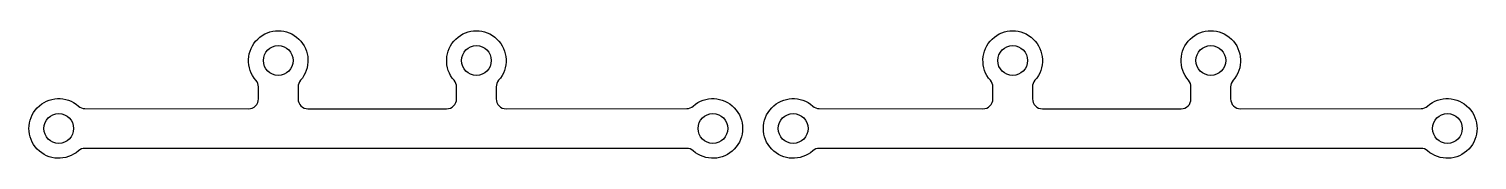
# Model space of a CAD drawing. Header units: inches. Extents: x 0 to 146, y 0 to 13.
import ezdxf

# ---------------------------------------------------------------- set-up
doc = ezdxf.new("R2010")
doc.units = ezdxf.units.IN
doc.header["$MEASUREMENT"] = 0

msp = doc.modelspace()

# ---------------------------------------------------------------- linework, layer by layer
for points in [[(48.15, 4.97), (66.38, 4.99, 0.182676), (67.04, 5.24, -2.21525), (67.04, 0.74, 0.182676), (66.38, 0.99), (5.63, 0.99, 0.182676), (4.97, 0.74, -2.21525), (4.97, 5.24, 0.182676), (5.63, 4.99), (22.15, 4.97, 0.414214), (23.15, 5.97), (23.15, 7.17, 0.182676), (22.9, 7.83, -2.21525), (27.4, 7.83, 0.182676), (27.15, 7.17), (27.15, 5.97, 0.414214), (28.15, 4.97), (42.15, 4.97, 0.414214), (43.15, 5.97), (43.15, 7.17, 0.182676), (42.9, 7.83, -2.21525), (47.4, 7.83, 0.182676), (47.15, 7.17), (47.15, 5.97, 0.414214)], [(122.29, 4.97), (140.52, 4.99, 0.182676), (141.18, 5.24, -2.21525), (141.18, 0.74, 0.182676), (140.52, 0.99), (79.77, 0.99, 0.182676), (79.11, 0.74, -2.21525), (79.11, 5.24, 0.182676), (79.77, 4.99), (96.29, 4.97, 0.414214), (97.29, 5.97), (97.29, 7.17, 0.182676), (97.04, 7.83, -2.21525), (101.54, 7.83, 0.182676), (101.29, 7.17), (101.29, 5.97, 0.414214), (102.29, 4.97), (116.29, 4.97, 0.414214), (117.29, 5.97), (117.29, 7.17, 0.182676), (117.04, 7.83, -2.21525), (121.54, 7.83, 0.182676), (121.29, 7.17), (121.29, 5.97, 0.414214)]]:
    msp.add_lwpolyline(points, format="xyb", close=True)
for centre in [(25.15, 9.82), (45.15, 9.82), (99.29, 9.82), (119.29, 9.82), (2.99, 2.99), (69.03, 2.99), (77.13, 2.99), (143.17, 2.99)]:
    msp.add_circle(centre, 1.5)

doc.saveas('drawing.dxf')
